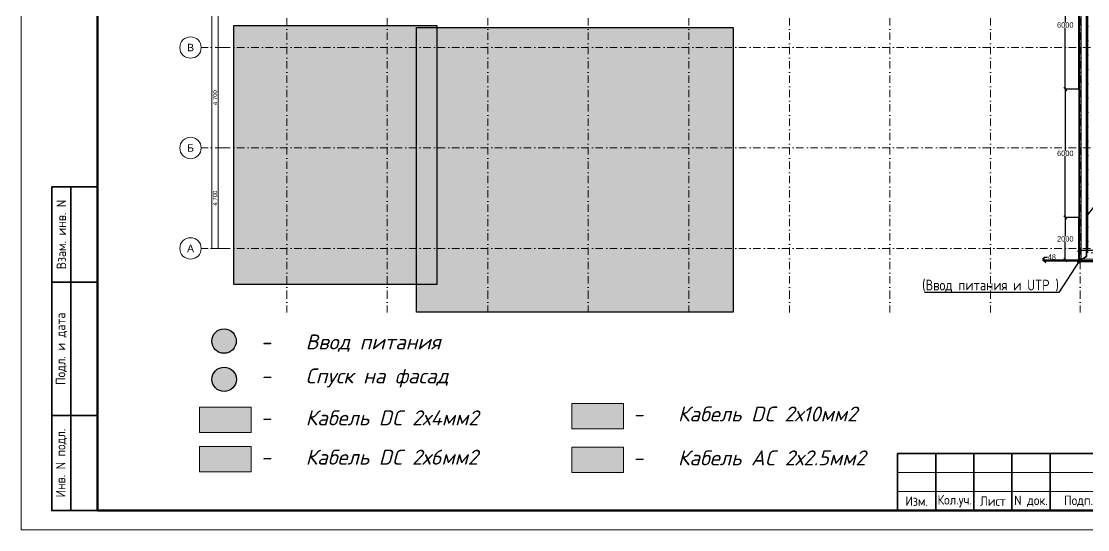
# Model space of a CAD drawing. Header units: millimetres. Extents: x 1499747 to 4230374, y -28481 to 441852.
# Drawn here: x 2419567 to 2469427, y 221318 to 245099 of the extents above; entities that cross this region are included whole.
import ezdxf
from ezdxf import colors
from ezdxf.entities.mleader import LeaderData, LeaderLine
from ezdxf.enums import TextEntityAlignment as Align
from ezdxf.math import Vec2, Vec3
from ezdxf.xclip import XClip

# ---------------------------------------------------------------- set-up
doc = ezdxf.new("R2010")
doc.units = ezdxf.units.MM
doc.header["$MEASUREMENT"] = 0
doc.header["$XCLIPFRAME"] = 0
doc.linetypes.add('Dot & Dashed', pattern=[670.277762, 352.777767, -176.388884, 0, -141.111112])
doc.linetypes.add('Штрихпунктирная', pattern=[670.277762, 352.777767, -176.388884, 0, -141.111112])
for name, color, linetype in [('0_ANNOT_Dimensions', 7, 'Continuous'), ('_заливка', 7, 'Continuous'), ('TEXTS-', 7, 'Continuous'), ('Чертеж и Рисунок', 7, 'Continuous')]:
    doc.layers.add(name, color=color, linetype=linetype)
for name, color, linetype, lineweight in [('13 этаж_25_Парапет_Ном._пера__20_Ном._пера__1', 1, 'Continuous', 18), ('13 этаж_25_Размер - Осевые Размеры_Ном._пера__1_Ном._пера__7', 7, 'Continuous', 18), ('13 этаж_25_Ребра Навес_Ном._пера__10_Ном._пера__134', 134, 'Continuous', 18), ('13 этаж_25_Ребра Навес_Ном._пера__1_Ном._пера__7', 7, 'Continuous', 18), ('13 этаж_25_Элемент Модели - Оси_Ном._пера__2_Ном._пера__8', 8, 'Continuous', 18), ('FTP Cable', 130, 'Continuous', 30), ('Light', 90, 'Continuous', 50), ('Кабель 2x4mm', 200, 'Continuous', 30), ('Кабель 2х6 mm', 150, 'Continuous', 30), ('ТП', 250, 'Continuous', 30)]:
    doc.layers.add(name, color=color, linetype=linetype, lineweight=lineweight)
doc.styles.add('ISOCPEUR_4', font='isocpeur.ttf', dxfattribs={"width": 0.85, "height": 250})
doc.styles.add('СГЕНЕРИР_СТИЛЬ_2', font='arial.ttf')
doc.styles.add('СПДС', font='isocpeur.ttf', dxfattribs={"width": 0.9})
doc.styles.add('Текст', font='isocpeui.ttf')
doc.dimstyles.get("Standard").update_dxf_attribs({"dimtxt": 0.18, "dimasz": 0.18, "dimexe": 0.18, "dimexo": 0.0625, "dimgap": 0.09, "dimtad": 0, "dimtih": 1, "dimtoh": 1, "dimdec": 4, "dimzin": 0, "dimdsep": 46, "dimtxsty": 'Standard', "dimcen": 0.09, "dimadec": 0, "dimazin": 0, "dimtfac": 1, "dimtdec": 4, "dimtofl": 0, "dimtmove": 0, "dimatfit": 3, "dimfxl": 1, "dimtolj": 1, "dimtzin": 0, "dimarcsym": 0})

# ---------------------------------------------------------------- blocks, each defined once
blk = doc.blocks.new('Чертеж_4_25', base_point=(1186000, 29700))
at = {"layer": '13 этаж_25_Парапет_Ном._пера__20_Ном._пера__1', "color": 9, "linetype": 'Continuous', "true_color": 0xc7c8ca}
for p, q in [((1199454, 15464), (1199454, 29514)), ((1214855, 15464), (1199454, 15464))]:
    blk.add_line(p, q, dxfattribs=at)
at = {"layer": '13 этаж_25_Размер - Осевые Размеры_Ном._пера__1_Ном._пера__7', "linetype": 'Continuous'}
for p, q in [((1158905, 45964), (1158905, 16064)), ((1159205, 30164), (1159205, 25464)), ((1159205, 25464), (1159205, 25464)), ((1159205, 25464), (1159205, 25464)), ((1159205, 25464), (1159205, 25464)), ((1159205, 25464), (1159205, 20764)), ((1159205, 25464), (1159205, 25464)), ((1159205, 20764), (1159205, 20764)), ((1159205, 20764), (1159205, 20764)), ((1159205, 20764), (1159205, 20764)), ((1159205, 20764), (1159205, 16064)), ((1159205, 20764), (1159205, 20764)), ((1158905, 16064), (1158905, 16064)), ((1158905, 16064), (1158905, 16064)), ((1158905, 16064), (1159105, 16064)), ((1159205, 16064), (1159205, 16064)), ((1159205, 16064), (1159205, 16064)), ((1159205, 16064), (1159205, 16064))]:
    blk.add_line(p, q, dxfattribs=at)
at = {"layer": '13 этаж_25_Ребра Навес_Ном._пера__10_Ном._пера__134', "color": 9, "linetype": 'Dot & Dashed', "true_color": 0xc7c8ca}
for p, q in [((1199854, 15864), (1199854, 29914)), ((1214455, 15864), (1199854, 15864))]:
    blk.add_line(p, q, dxfattribs=at)
at = {"layer": '13 этаж_25_Ребра Навес_Ном._пера__1_Ном._пера__7', "color": 9, "linetype": 'Continuous', "true_color": 0xc7c8ca}
for p, q in [((1199554, 15564), (1199554, 29614)), ((1199554, 15564), (1199554, 29614)), ((1199554, 15564), (1199554, 29614)), ((1199554, 15564), (1199554, 29614)), ((1199554, 15564), (1199554, 29614)), ((1199554, 15564), (1199554, 29614)), ((1199554, 15564), (1199554, 29614)), ((1199554, 15564), (1199554, 29614)), ((1199554, 15564), (1199554, 29514)), ((1199854, 15864), (1199854, 29514)), ((1214755, 15564), (1199554, 15564)), ((1214755, 15564), (1199554, 15564)), ((1214755, 15564), (1199554, 15564)), ((1214755, 15564), (1199554, 15564)), ((1214755, 15564), (1199554, 15564)), ((1214755, 15564), (1199554, 15564)), ((1214755, 15564), (1199554, 15564)), ((1214755, 15564), (1199554, 15564))]:
    blk.add_line(p, q, dxfattribs=at)
at = {"layer": '13 этаж_25_Элемент Модели - Оси_Ном._пера__2_Ном._пера__8', "linetype": 'Штрихпунктирная'}
for p, q in [((1162405, 48964), (1162405, 14064)), ((1167105, 48964), (1167105, 14064)), ((1171805, 48964), (1171805, 14064)), ((1176505, 48964), (1176505, 14064)), ((1181205, 48964), (1181205, 14064)), ((1185905, 48964), (1185905, 14064)), ((1190605, 48964), (1190605, 14064)), ((1195305, 48964), (1195305, 14064)), ((1199505, 48964), (1199505, 14064)), ((1159405, 25464), (1158405, 25464)), ((1159405, 25464), (1216205, 25464)), ((1159405, 20764), (1158405, 20764)), ((1159405, 20764), (1216205, 20764)), ((1159405, 16064), (1158405, 16064)), ((1159405, 16064), (1216205, 16064)), ((1162405, 14064), (1162405, 13064)), ((1167105, 14064), (1167105, 13064)), ((1171805, 14064), (1171805, 13064)), ((1176505, 14064), (1176505, 13064)), ((1181205, 14064), (1181205, 13064)), ((1185905, 14064), (1185905, 13064)), ((1190605, 14064), (1190605, 13064)), ((1195305, 14064), (1195305, 13064)), ((1199505, 14064), (1199505, 13064))]:
    blk.add_line(p, q, dxfattribs=at)
at = {"layer": '13 этаж_25_Элемент Модели - Оси_Ном._пера__2_Ном._пера__8', "linetype": 'Continuous'}
for p, q in [((1159405, 25464), (1159405, 25464)), ((1159405, 25464), (1159405, 25464)), ((1159405, 20764), (1159405, 20764)), ((1159405, 20764), (1159405, 20764)), ((1159405, 16064), (1159405, 16064)), ((1159405, 16064), (1159405, 16064))]:
    blk.add_line(p, q, dxfattribs=at)
for centre in [(1157905, 25464), (1157905, 20764), (1157905, 16064)]:
    blk.add_circle(centre, 500, dxfattribs=at)
at = {"layer": '13 этаж_25_Размер - Осевые Размеры_Ном._пера__1_Ном._пера__7', "linetype": 'Continuous', "char_height": 200, "attachment_point": 7, "rotation": 90, "style": 'СГЕНЕРИР_СТИЛЬ_2'}
for insert in [(1159153, 22771), (1159153, 18071)]:
    blk.add_mtext('\\A1;{\\pql;\\fArial|b0|i0|c204|p0;\\W1.000000;4\xa0700}', dxfattribs=dict(at, insert=insert))
at = {"layer": '13 этаж_25_Элемент Модели - Оси_Ном._пера__2_Ном._пера__8', "linetype": 'Continuous', "char_height": 350, "attachment_point": 1, "style": 'СГЕНЕРИР_СТИЛЬ_2'}
for s, insert in [('\\A1;{\\pql;\\fArial|b0|i0|c204|p0;\\W1.000000;В}', (1157745, 25639)), ('\\A1;{\\pql;\\fArial|b0|i0|c204|p0;\\W1.000000;Б}', (1157747, 20939)), ('\\A1;{\\pql;\\fArial|b0|i0|c204|p0;\\W1.000000;А}', (1157745, 16239))]:
    blk.add_mtext(s, dxfattribs=dict(at, insert=insert))
blk = doc.blocks.new('_Oblique')
at = {"color": 0, "linetype": 'ByBlock', "lineweight": -2}
blk.add_line((-0.5, -0.5), (0.5, 0.5), dxfattribs=at)
blk = doc.blocks.new('*D284')
at = {"layer": '0_ANNOT_Dimensions', "color": 0, "lineweight": -2, "transparency": 16777216}
for p, q in [((2469027, 247922), (2468380, 247922)), ((2468380, 247922), (2468380, 245047)), ((2468380, 241922), (2468380, 244797)), ((2469027, 241922), (2468380, 241922))]:
    blk.add_line(p, q, dxfattribs=at)
at = {"layer": 'Defpoints', "color": 0, "lineweight": 30, "transparency": 16777216}
for p in [(2469027, 247922), (2468380, 241922), (2469027, 241922)]:
    blk.add_point(p, dxfattribs=at)
at = {"layer": '0_ANNOT_Dimensions', "color": 0, "lineweight": -2, "transparency": 16777216, "xscale": 150, "yscale": 150, "zscale": 150}
for p, rotation in [((2468380, 247922), 90), ((2468380, 241922), 270)]:
    blk.add_blockref('_Oblique', p, dxfattribs=dict(at, rotation=rotation))
at = {"layer": '0_ANNOT_Dimensions', "color": 0, "lineweight": 25, "transparency": 16777216, "insert": (2468380, 244922), "char_height": 250, "attachment_point": 5}
blk.add_mtext('\\A1;6000', dxfattribs=at)
blk = doc.blocks.new('*D285')
at = {"layer": '0_ANNOT_Dimensions', "color": 0, "lineweight": -2, "transparency": 16777216}
for p, q in [((2469027, 241922), (2468380, 241922)), ((2468380, 241922), (2468380, 239047)), ((2468380, 235922), (2468380, 238797)), ((2469027, 235922), (2468380, 235922))]:
    blk.add_line(p, q, dxfattribs=at)
at = {"layer": 'Defpoints', "color": 0, "lineweight": 30, "transparency": 16777216}
for p in [(2469027, 241922), (2468380, 235922), (2469027, 235922)]:
    blk.add_point(p, dxfattribs=at)
at = {"layer": '0_ANNOT_Dimensions', "color": 0, "lineweight": -2, "transparency": 16777216, "xscale": 150, "yscale": 150, "zscale": 150}
for p, rotation in [((2468380, 241922), 90), ((2468380, 235922), 270)]:
    blk.add_blockref('_Oblique', p, dxfattribs=dict(at, rotation=rotation))
at = {"layer": '0_ANNOT_Dimensions', "color": 0, "lineweight": 25, "transparency": 16777216, "insert": (2468380, 238922), "char_height": 250, "attachment_point": 5}
blk.add_mtext('\\A1;6000', dxfattribs=at)
blk = doc.blocks.new('*D268')
at = {"layer": '0_ANNOT_Dimensions', "color": 0, "lineweight": -2, "transparency": 16777216}
for p, q in [((2469027, 235922), (2468380, 235922)), ((2468380, 235922), (2468380, 235047)), ((2468380, 233922), (2468380, 234797)), ((2469027, 233922), (2468380, 233922))]:
    blk.add_line(p, q, dxfattribs=at)
at = {"layer": 'Defpoints', "color": 0, "lineweight": 30, "transparency": 16777216}
for p in [(2469027, 235922), (2468380, 233922), (2469027, 233922)]:
    blk.add_point(p, dxfattribs=at)
at = {"layer": '0_ANNOT_Dimensions', "color": 0, "lineweight": -2, "transparency": 16777216, "xscale": 150, "yscale": 150, "zscale": 150}
for p, rotation in [((2468380, 235922), 90), ((2468380, 233922), 270)]:
    blk.add_blockref('_Oblique', p, dxfattribs=dict(at, rotation=rotation))
at = {"layer": '0_ANNOT_Dimensions', "color": 0, "lineweight": 25, "transparency": 16777216, "insert": (2468380, 234922), "char_height": 250, "attachment_point": 5}
blk.add_mtext('\\A1;2000', dxfattribs=at)
blk = doc.blocks.new('*D269')
at = {"layer": '0_ANNOT_Dimensions', "color": 0, "lineweight": -2, "transparency": 16777216}
for p, q in [((2467391, 233922), (2467391, 234072)), ((2467391, 234072), (2467541, 234072)), ((2469027, 233922), (2467391, 233922)), ((2467391, 233873), (2467391, 233922)), ((2469027, 233873), (2467391, 233873))]:
    blk.add_line(p, q, dxfattribs=at)
at = {"layer": 'Defpoints', "color": 0, "lineweight": 30, "transparency": 16777216}
for p in [(2467391, 233922), (2469027, 233922), (2469027, 233873)]:
    blk.add_point(p, dxfattribs=at)
at = {"layer": '0_ANNOT_Dimensions', "color": 0, "lineweight": -2, "transparency": 16777216, "xscale": 150, "yscale": 150, "zscale": 150}
for p, rotation in [((2467391, 233922), 90), ((2467391, 233873), 270)]:
    blk.add_blockref('_Oblique', p, dxfattribs=dict(at, rotation=rotation))
at = {"layer": '0_ANNOT_Dimensions', "color": 0, "lineweight": 25, "transparency": 16777216, "insert": (2467750, 234072), "char_height": 250, "attachment_point": 5}
blk.add_mtext('\\A1;48', dxfattribs=at)
blk = doc.blocks.new('*D286')
at = {"layer": '0_ANNOT_Dimensions', "color": 0, "lineweight": -2, "transparency": 16777216}
for p, q in [((2469027, 233873), (2469027, 234400)), ((2469027, 234400), (2471631, 234400)), ((2475027, 234400), (2472423, 234400)), ((2475027, 233873), (2475027, 234400))]:
    blk.add_line(p, q, dxfattribs=at)
at = {"layer": 'Defpoints', "color": 0, "lineweight": 30, "transparency": 16777216}
for p in [(2475027, 234400), (2469027, 233873), (2475027, 233873)]:
    blk.add_point(p, dxfattribs=at)
at = {"layer": '0_ANNOT_Dimensions', "color": 0, "lineweight": -2, "transparency": 16777216, "xscale": 150, "yscale": 150, "zscale": 150, "rotation": 180}
blk.add_blockref('_Oblique', (2469027, 234400), dxfattribs=at)
at = {"layer": '0_ANNOT_Dimensions', "color": 0, "lineweight": -2, "transparency": 16777216, "xscale": 150, "yscale": 150, "zscale": 150}
blk.add_blockref('_Oblique', (2475027, 234400), dxfattribs=at)
at = {"layer": '0_ANNOT_Dimensions', "color": 0, "lineweight": 25, "transparency": 16777216, "insert": (2472027, 234400), "char_height": 250, "attachment_point": 5}
blk.add_mtext('\\A1;6000', dxfattribs=at)
blk = doc.blocks.new('*U32')
at = {"lineweight": 0}
blk.add_lwpolyline([(-415, -5), (5, -5), (5, 292), (-415, 292)], close=True, dxfattribs=at)
at = {"color": 0, "linetype": 'Continuous', "lineweight": 50}
blk.add_lwpolyline([(-395, 287), (0, 287), (0, 0), (-395, 0)], close=True, dxfattribs=at)
at = {"lineweight": 35}
for points in [[(-395, 85), (-407, 85), (-407, 0), (-395, 0)], [(-402, 0), (-402, 85)], [(-395, 60), (-407, 60)], [(-395, 25), (-407, 25)], [(-120, 15), (-185, 15)], [(-185, 15), (-185, 0)], [(-175, 15), (-175, 0)], [(-165, 15), (-165, 0)], [(-155, 15), (-155, 0)], [(-145, 15), (-145, 0)]]:
    blk.add_lwpolyline(points, dxfattribs=at)
at = {"lineweight": 18}
for points in [[(-185, 10), (-120, 10)], [(-185, 5), (-120, 5)]]:
    blk.add_lwpolyline(points, dxfattribs=at)
at = {"lineweight": -2, "char_height": 2.5, "attachment_point": 5, "rotation": 90, "style": 'СПДС'}
for s, insert, width in [('Взам. инв. N', (-404.5, 72.5), 24.9913), ('Подл. и дата', (-404.5, 42.5), 34.9913), ('Инв. N подл.', (-404.5, 12.5), 24.9913)]:
    blk.add_mtext(s, dxfattribs=dict(at, insert=insert, width=width))
at = {"lineweight": -2, "char_height": 2.5, "attachment_point": 5, "style": 'СПДС'}
for s, insert, width in [('Изм.', (-180, 2.5), 10), ('Кол.уч.', (-170, 2.5), 10), ('Лист', (-160, 2.5), 10), ('N док.', (-150, 2.5), 10), ('Подп.', (-137.5, 2.5), 15)]:
    blk.add_mtext(s, dxfattribs=dict(at, insert=insert, width=width))
at = {"style": 'СПДС'}
for tag, p in [('ШИФР_ПРОЕКТА_ЛИСТ2', (-65, 7.5)), ('ЛИСТ_второй', (-5, 5))]:
    blk.add_attdef(tag, text='', height=2.5, dxfattribs=at).set_placement(p, align=Align.MIDDLE_CENTER)

msp = doc.modelspace()

# ---------------------------------------------------------------- block references
at = {"layer": 'Чертеж и Рисунок', "linetype": 'Continuous'}
ref = msp.add_blockref('Чертеж_4_25', (2455572.80168, 248109.33943), dxfattribs=at)
XClip(ref).set_block_clipping_path([(1144000, 0), (1228000, 59400.0000000006)])

# ---------------------------------------------------------------- next in the draw order: hatches: boundary and pattern name
at = {"layer": '_заливка', "lineweight": 30, "true_color": 0x93278f}
h = msp.add_hatch(dxfattribs=at)
h.set_pattern_fill('ANGLE', color=217, scale=2.033409)
h.set_pattern_definition([(0, (112288.48995, 51835.30226), (0, 0.55918746165), [0.40668179029, -0.15250567136]), (90, (112288.48995, 51835.30226), (-0.55918746165, 3e-17), [0.40668179029, -0.15250567136])])
h.paths.add_polyline_path([(2427896.21899, 227045.12601), (2427896.21899, 225863.10034), (2430317.44492, 225863.10034), (2430317.44492, 227045.12601)])
at = {"layer": '_заливка', "lineweight": 30, "true_color": 0xed1f24}
h = msp.add_hatch(dxfattribs=at)
h.set_pattern_fill('ANGLE', color=240, scale=2.033409)
h.set_pattern_definition([(0, (129695.0672, 52015.26814), (0, 0.55918746165), [0.40668179029, -0.15250567136]), (90, (129695.0672, 52015.26814), (-0.55918746165, 3e-17), [0.40668179029, -0.15250567136])])
h.paths.add_polyline_path([(2445302.79623, 227225.09189), (2445302.79623, 226043.06622), (2447724.02216, 226043.06622), (2447724.02216, 227225.09189)])
at = {"layer": '_заливка', "lineweight": 30, "true_color": 0x105689}
h = msp.add_hatch(dxfattribs=at)
h.set_pattern_fill('ANGLE', color=146, scale=2.033409)
h.set_pattern_definition([(0, (112288.48995, 49995.7576), (0, 0.55918746165), [0.40668179029, -0.15250567136]), (90, (112288.48995, 49995.7576), (-0.55918746165, 3e-17), [0.40668179029, -0.15250567136])])
h.paths.add_polyline_path([(2427896.21899, 225205.58137), (2427896.21899, 224023.5557), (2430317.44492, 224023.5557), (2430317.44492, 225205.58137)])
at = {"layer": '_заливка', "lineweight": 30, "true_color": 0xf26722}
h = msp.add_hatch(dxfattribs=at)
h.set_pattern_fill('ANGLE', color=30, scale=2.033409)
h.set_pattern_definition([(0, (129695.0672, 49964.11506), (0, 0.55918746165), [0.40668179029, -0.15250567136]), (90, (129695.0672, 49964.11506), (-0.55918746165, 3e-17), [0.40668179029, -0.15250567136])])
h.paths.add_polyline_path([(2445302.79623, 225173.93881), (2445302.79623, 223991.91314), (2447724.02216, 223991.91314), (2447724.02216, 225173.93881)])
at = {"layer": 'Кабель 2x4mm', "lineweight": 30, "true_color": 0xcd2027}
h = msp.add_hatch(color=242, dxfattribs=at)
h.dxf.hatch_style = 1
h.paths.add_polyline_path([(2469133.43568, 233872.72165, 1), (2468922.33081, 233872.72165, 1)])
h = msp.add_hatch(color=242, dxfattribs=at)
h.dxf.hatch_style = 1
h.paths.add_polyline_path([(2429618.51281, 230139.90141, 1), (2428476.65388, 230139.90141, 1)])
at = {"layer": 'Кабель 2x4mm', "lineweight": 30, "true_color": 0x105689}
h = msp.add_hatch(color=146, dxfattribs=at)
h.dxf.hatch_style = 1
h.paths.add_polyline_path([(2429621.90497, 228350.19176, 1), (2428480.04604, 228350.19176, 1)])
at = {"layer": 'Кабель 2х6 mm', "lineweight": 30, "true_color": 0xffffff}
h = msp.add_hatch(color=7, dxfattribs=at)
h.dxf.hatch_style = 1
h.paths.add_polyline_path([(2438999.13648, 244898.11227), (2429497.61277, 244898.11227), (2429497.61277, 232780.33307), (2438999.13648, 232780.33307)])
h = msp.add_hatch(color=7, dxfattribs=at)
h.dxf.hatch_style = 1
h.paths.add_polyline_path([(2438045.78867, 244812.49846), (2438045.78867, 231497.13882), (2452848.52764, 231497.13882), (2452848.52764, 244812.49846)])

# ---------------------------------------------------------------- next in the draw order: linework, layer by layer
at = {"layer": 'FTP Cable', "lineweight": 35}
msp.add_lwpolyline([(2465427.34839, 262338.95672), (2466970.58493, 262338.95672), (2466970.58493, 258591.44552), (2469511.11012, 258591.44552), (2469511.11012, 255662.98028), (2459197.29978, 255662.98028), (2459197.29978, 248736.86744), (2454924.30802, 248736.86744), (2454924.30802, 248683.01815), (2469377.43806, 248683.01815), (2469377.43806, 234101.91029), (2469027.22978, 233872.09499)], dxfattribs=at)
at = {"layer": 'Light', "color": 18, "lineweight": 20, "true_color": 0x000000}
for points in [[(2427896.21899, 227045.12601), (2430317.44492, 227045.12601), (2430317.44492, 225863.10034), (2427896.21899, 225863.10034)], [(2445302.79623, 227225.09189), (2447724.02216, 227225.09189), (2447724.02216, 226043.06622), (2445302.79623, 226043.06622)], [(2427896.21899, 225205.58137), (2430317.44492, 225205.58137), (2430317.44492, 224023.5557), (2427896.21899, 224023.5557)], [(2445302.79623, 225173.93881), (2447724.02216, 225173.93881), (2447724.02216, 223991.91314), (2445302.79623, 223991.91314)]]:
    msp.add_lwpolyline(points, close=True, dxfattribs=at)
at = {"layer": 'TEXTS-', "color": 7, "lineweight": 30, "true_color": 0xffffff}
for points in [[(2429497.61277, 244898.11227), (2438999.13648, 244898.11227), (2438999.13648, 232780.33307), (2429497.61277, 232780.33307)], [(2438045.78867, 244812.49846), (2452848.52764, 244812.49846), (2452848.52764, 231497.13882), (2438045.78867, 231497.13882)]]:
    msp.add_lwpolyline(points, close=True, dxfattribs=at)
at = {"layer": 'Кабель 2x4mm', "color": 242, "lineweight": 30, "true_color": 0xcd2027}
msp.add_circle((2429047.58335, 230139.90141), 570.92946, dxfattribs=at)
at = {"layer": 'Кабель 2x4mm', "color": 146, "lineweight": 30, "true_color": 0x105689}
msp.add_circle((2429050.97551, 228350.19176), 570.92946, dxfattribs=at)
at = {"layer": 'Кабель 2х6 mm', "color": 116, "lineweight": 50, "true_color": 0x136734}
for points in [[(2469027.22978, 241922.05118), (2469027.22978, 247922.05118)], [(2469027.22978, 233921.65118), (2469027.22978, 235922.05118)]]:
    msp.add_lwpolyline(points, dxfattribs=at)
at = {"layer": 'Кабель 2х6 mm', "color": 85, "lineweight": 40, "true_color": 0x58ba48}
msp.add_lwpolyline([(2469027.22978, 241922.05118), (2469027.22978, 235922.05118)], dxfattribs=at)
at = {"layer": 'Кабель 2х6 mm', "color": 116, "lineweight": 40, "true_color": 0x136734}
msp.add_lwpolyline([(2469027.22978, 235922.05118), (2469027.22978, 233921.65118)], dxfattribs=at)
at = {"layer": 'Кабель 2х6 mm', "color": 244, "lineweight": 50, "true_color": 0x991b1e}
msp.add_lwpolyline([(2475027.22978, 233873.39013), (2469027.22978, 233873.39013)], dxfattribs=at)

# ---------------------------------------------------------------- next in the draw order: block references
at = {"lineweight": 0, "xscale": 178.1472622323158, "yscale": 178.1472622323158, "zscale": 178.1472622323158}
msp.add_blockref('*U32', (2493498.46352, 222208.78688), dxfattribs=at)

# ---------------------------------------------------------------- next in the draw order: texts
at = {"color": 18, "lineweight": 50, "true_color": 0x000000, "char_height": 700, "width": 12874.2351114, "attachment_point": 1, "style": 'Текст'}
for s, insert in [('\\pxi-3,l4,t4;-^IВвод питания', (2430060.93306, 230449.16204)), ('\\pxi-3,l4,t4;-^IСпуск на фасад', (2430060.93306, 228863.01882)), ('\\pxi-3,l4,t4;-^IКабель DC 2х4мм2', (2430060.93306, 226899.5692)), ('\\pxi-3,l4,t4;-^IКабель DC 2х10мм2', (2447467.5103, 227079.53508)), ('\\pxi-3,l4,t4;-^IКабель DC 2х6мм2', (2430060.93306, 225060.02456)), ('\\pxi-3,l4,t4;-^IКабель АC 2х2.5мм2', (2447467.5103, 225028.382))]:
    msp.add_mtext(s, dxfattribs=dict(at, insert=insert))

# ---------------------------------------------------------------- next in the draw order: dimensions: what is measured, and where the dimension line sits
at = {"layer": '0_ANNOT_Dimensions', "lineweight": 25}
for base, p1, p2, picture, middle in [((2468380.34134, 241922.05118), (2469027.22978, 247922.05118), (2469027.22978, 241922.05118), '*D284', (2468380.34134, 244922.05118)), ((2468380.34134, 235922.05118), (2469027.22978, 241922.05118), (2469027.22978, 235922.05118), '*D285', (2468380.34134, 238922.05118)), ((2468380.34134, 233921.65118), (2469027.22978, 235922.05118), (2469027.22978, 233921.65118), '*D268', (2468380.34134, 234921.85118))]:
    dim = msp.add_linear_dim(base=base, p1=p1, p2=p2, angle=90, dimstyle='Standard', override={"dimtxt": 250, "dimasz": 150, "dimdec": 0, "dimblk1": 'Oblique', "dimblk2": 'Oblique', "dimsah": 1}, dxfattribs=at)
    dim.commit()
    dim.dimension.update_dxf_attribs({"geometry": picture, "text_midpoint": middle})
dim = msp.add_linear_dim(base=(2475027.22978, 234399.9613), p1=(2469027.22978, 233873.39013), p2=(2475027.22978, 233873.39013), dimstyle='Standard', override={"dimtxt": 250, "dimasz": 150, "dimdec": 0, "dimblk1": 'Oblique', "dimblk2": 'Oblique', "dimsah": 1}, dxfattribs=at)
dim.commit()
dim.dimension.update_dxf_attribs({"geometry": '*D286', "text_midpoint": (2472027.22978, 234399.9613)})
at = {"layer": '0_ANNOT_Dimensions', "color": 244, "lineweight": 25, "true_color": 0x991b1e}
dim = msp.add_linear_dim(base=(2467391.46558, 233921.65118), p1=(2469027.22978, 233873.39013), p2=(2469027.22978, 233921.65118), angle=90, dimstyle='Standard', override={"dimtxt": 250, "dimasz": 150, "dimdec": 0, "dimblk1": 'Oblique', "dimblk2": 'Oblique', "dimsah": 1}, dxfattribs=at)
dim.commit()
dim.dimension.update_dxf_attribs({"geometry": '*D269', "text_midpoint": (2467749.88891, 234071.65118), "dimtype": 160})

# ---------------------------------------------------------------- next in the draw order: leaders
at = {"layer": 'ТП', "lineweight": 30}
ml = msp.add_multileader_mtext('Standard', dxfattribs=at)
ml.set_content('(Ввод питания и UTP )', color=256, style='ISOCPEUR_4')
ml.set_leader_properties()
ml.build(insert=Vec2(0, 0))
ml.multileader.update_dxf_attribs({"text_right_attachment_type": 6, "dogleg_length": 0.00000000013, "arrow_head_size": 0.18})
ctx = ml.context
ctx.base_point, ctx.char_height, ctx.arrow_head_size, ctx.landing_gap_size, ctx.plane_origin = Vec3(2429711.82189, 248003.67176), 500, 0.18, 0.09, Vec3(2438152.91326, 253828.12581)
ctx.right_attachment, ctx.text_align_type = 6, 2
notes = []
notes.append((ctx, [(0, (1, 1, 0), (2429711.82189, 248003.67176), (1, 0), 0.00000000013, [(0, [(2430177.4918, 250073.3902)], 0, [])])]))
ctx.mtext.insert, ctx.mtext.alignment, ctx.mtext.flow_direction = Vec3(2435746.91189, 248278.67176), 3, 5
ml = msp.add_multileader_mtext('Standard', dxfattribs=at)
ml.set_content('(Ввод питания и UTP )', color=256, style='ISOCPEUR_4')
ml.set_leader_properties()
ml.build(insert=Vec2(0, 0))
ml.multileader.update_dxf_attribs({"text_right_attachment_type": 6, "dogleg_length": 0.00000000013, "arrow_head_size": 0.18})
ctx = ml.context
ctx.base_point, ctx.char_height, ctx.arrow_head_size, ctx.landing_gap_size, ctx.plane_origin = Vec3(2443491.36736, 246816.66459), 500, 0.18, 0.09, Vec3(2454764.46541, 250677.85385)
ctx.right_attachment, ctx.text_align_type = 6, 2
notes.append((ctx, [(1, (1, 1, 0), (2449526.54736, 246491.66459), (-1, 0), 0.00000000013, [(0, [(2450127.31743, 247923.38927)], 0, [])])]))
ctx.mtext.insert, ctx.mtext.alignment, ctx.mtext.flow_direction = Vec3(2449526.45736, 247091.66459), 3, 5
ml = msp.add_multileader_mtext('Standard', dxfattribs=at)
ml.set_content('Кабель 2.07', color=256, style='ISOCPEUR_4')
ml.set_leader_properties()
ml.build(insert=Vec2(0, 0))
ml.multileader.update_dxf_attribs({"text_right_attachment_type": 6, "dogleg_length": 0.36, "arrow_head_size": 0.18})
ctx = ml.context
ctx.base_point, ctx.char_height, ctx.arrow_head_size, ctx.landing_gap_size, ctx.plane_origin, ctx.plane_x_axis, ctx.plane_y_axis = Vec3(2470190.00267, 236992.6008), 500, 0.18, 0.09, Vec3(2479739.0032, 235043.31705), Vec3(0.9999997664, 0.0006834744), Vec3(-0.0006834744, 0.9999997664)
ctx.right_attachment = 6
notes.append((ctx, [(0, (1, 1, 0), (2470190.00267, 236992.6008), (0.9999997664, 0.0006834744), 0.00000000013, [(0, [(2469377.43806, 235971.07193)], 0, [])])]))
ctx.mtext.insert, ctx.mtext.text_direction, ctx.mtext.rotation, ctx.mtext.width, ctx.mtext.flow_direction = Vec3(2470189.9218, 237242.6008), Vec3(0.9999997664, 0.0006834744), 0.0006834744, 3333.2408404, 5
ml = msp.add_multileader_mtext('Standard', dxfattribs=at)
ml.set_content('(Ввод питания и UTP )', color=256, style='ISOCPEUR_4')
ml.set_leader_properties()
ml.build(insert=Vec2(0, 0))
ml.multileader.update_dxf_attribs({"text_right_attachment_type": 6, "dogleg_length": 0.00000000013, "arrow_head_size": 0.18})
ctx = ml.context
ctx.base_point, ctx.char_height, ctx.arrow_head_size, ctx.landing_gap_size, ctx.plane_origin = Vec3(2462045.312, 232736.41714), 500, 0.18, 0.09, Vec3(2466840.81358, 237776.27231)
ctx.right_attachment, ctx.text_align_type = 6, 2
notes.append((ctx, [(1, (1, 1, 0), (2468080.492, 232411.41714), (-1, 0), 0.00000000013, [(0, [(2469027.22978, 233873.39013)], 0, [])])]))
ctx.mtext.insert, ctx.mtext.alignment, ctx.mtext.flow_direction = Vec3(2468080.402, 233011.41714), 3, 5
for ctx, leaders in notes:
    for number, flags, end, landing, length, lines in leaders:
        leader = LeaderData()
        leader.index, (leader.has_last_leader_line, leader.has_dogleg_vector, leader.attachment_direction) = number, flags
        leader.last_leader_point, leader.dogleg_vector, leader.dogleg_length = Vec3(end), Vec3(landing), length
        for number, points, colour, breaks in lines:
            line = LeaderLine()
            line.index, line.vertices, line.color, line.breaks = number, Vec3.list(points), colors.encode_raw_color(colour), breaks
            leader.lines.append(line)
        ctx.leaders.append(leader)

doc.saveas('drawing.dxf')
